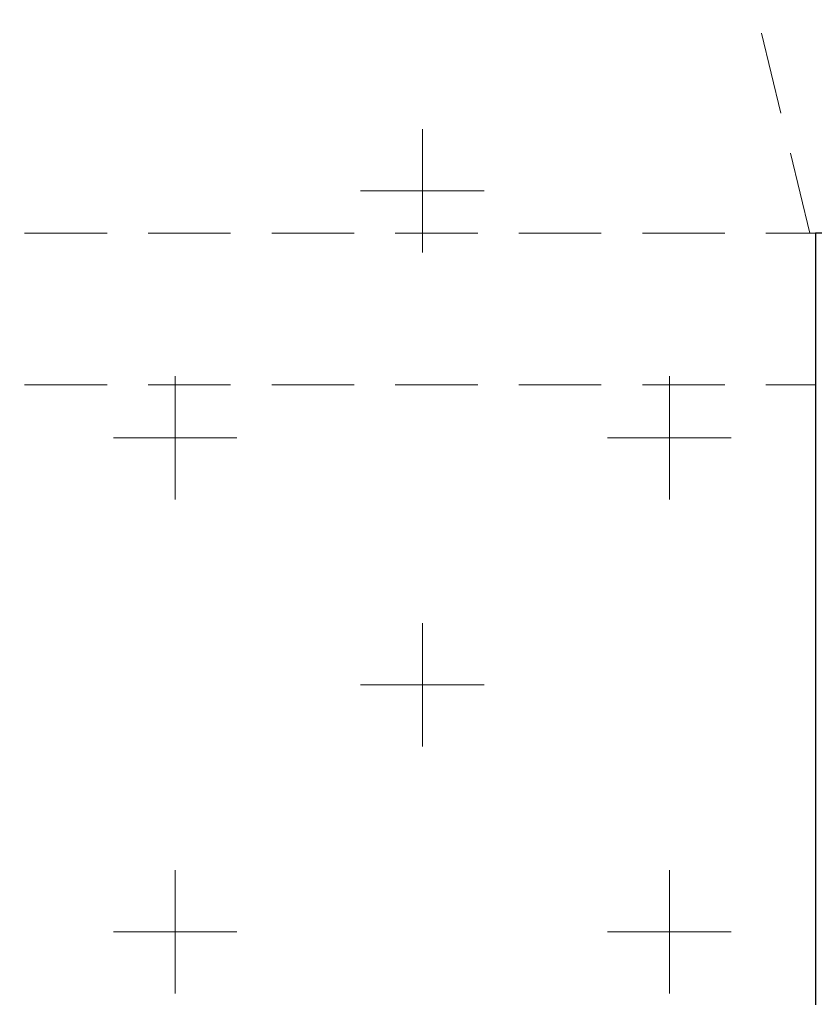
# Model space of a CAD drawing. Header units: millimetres. Extents: x 331487 to 517269, y 198509 to 399936.
# Drawn here: x 408892 to 410100, y 387992 to 389478 of the extents above; entities that cross this region are included whole.
import ezdxf

# ---------------------------------------------------------------- set-up
doc = ezdxf.new("R2010")
doc.units = ezdxf.units.MM
doc.header["$MEASUREMENT"] = 0
doc.linetypes.add('DASHED2', pattern=[0.375, 0.25, -0.125])
doc.layers.add('BEAM', color=1, linetype='Continuous', lineweight=5)
doc.layers.add('COLUMN', color=6, linetype='Continuous')

msp = doc.modelspace()

# ---------------------------------------------------------------- linework, layer by layer
at = {"layer": 'BEAM', "linetype": 'DASHED2', "ltscale": 500}
for p, q in [((410091.6, 389154), (409445.8, 391836.5)), ((406650.1, 389154), (410100.1, 389154)), ((406650.1, 388924), (410100.1, 388924))]:
    msp.add_line(p, q, dxfattribs=at)
at = {"layer": 'BEAM', "color": 253, "linetype": 'Continuous', "ltscale": 750}
for p, q in [((409503.6, 389154), (409503.6, 389312)), ((409409.8, 389218.2), (409597.3, 389218.2)), ((409503.6, 389124.5), (409503.6, 389154)), ((409128.6, 388924), (409128.6, 388937)), ((409878.6, 388924), (409878.6, 388937)), ((409128.6, 388749.5), (409128.6, 388924)), ((409878.6, 388749.5), (409878.6, 388924)), ((409034.8, 388843.2), (409222.3, 388843.2)), ((409784.8, 388843.2), (409972.3, 388843.2)), ((409503.6, 388374.5), (409503.6, 388562)), ((409409.8, 388468.2), (409597.3, 388468.2)), ((409128.6, 387999.5), (409128.6, 388187)), ((409878.6, 387999.5), (409878.6, 388187)), ((409034.8, 388093.2), (409222.3, 388093.2)), ((409784.8, 388093.2), (409972.3, 388093.2))]:
    msp.add_line(p, q, dxfattribs=at)
at = {"layer": 'COLUMN'}
for p, q in [((410100.1, 389154), (410100.1, 386624)), ((410400.1, 389154), (410100.1, 389154))]:
    msp.add_line(p, q, dxfattribs=at)

doc.saveas('drawing.dxf')
